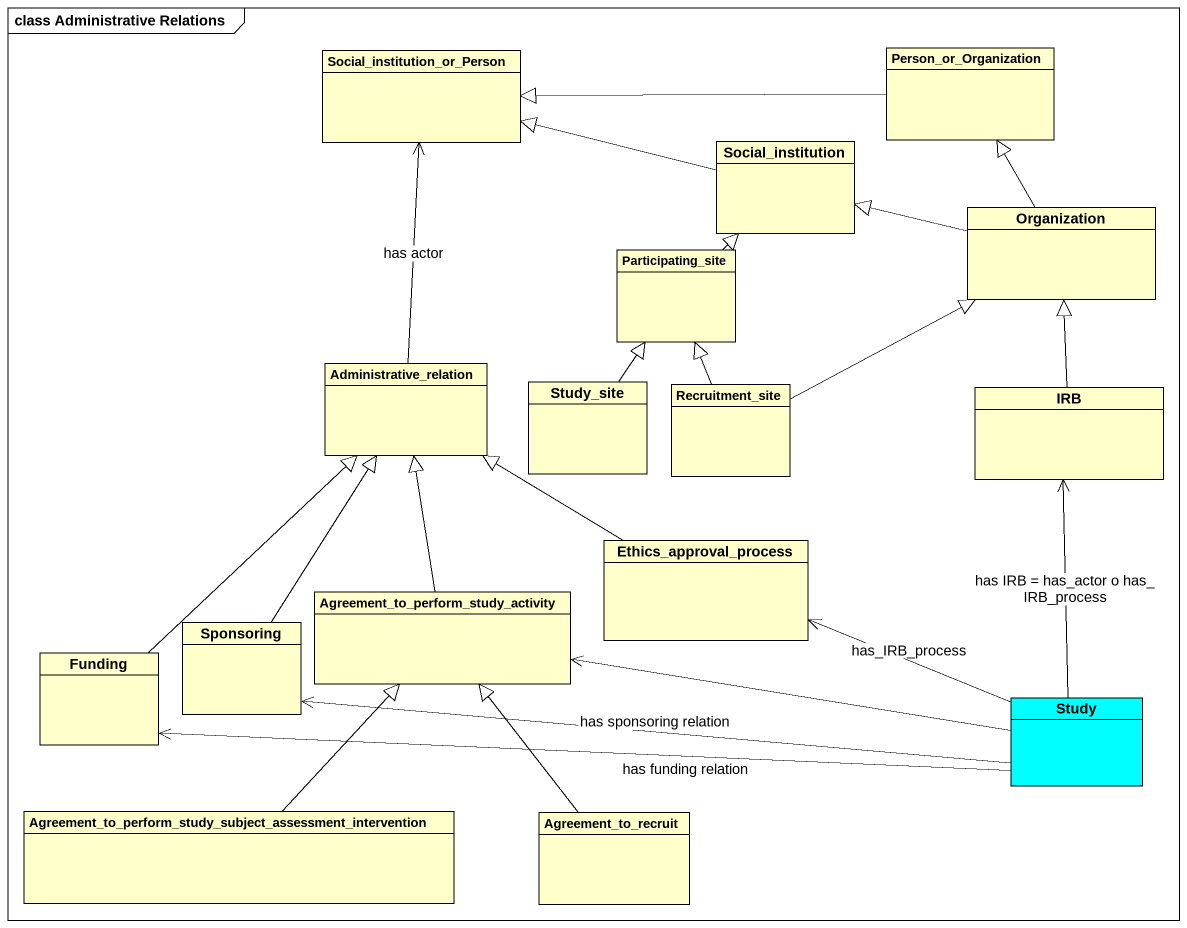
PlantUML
@startuml
mainframe class Administrative Relations
hide circle
hide empty members
class Social_institution_or_Person
class Person_or_Organization
class Social_institution
class Organization
class Participating_site
class Administrative_relation
class Study_site
class Recruitment_site
class IRB
class Ethics_approval_process
class Sponsoring
class "Agreement_to_perform_study_activity" as Agreement_to_perform_study
class Funding
class Study #00FFFF
class "Agreement_to_perform_study_subject_assessment_intervention" as Agreement_to_perform_study_2
class Agreement_to_recruit
Person_or_Organization -left-|> Social_institution_or_Person
Social_institution -left-|> Social_institution_or_Person
Organization -up-|> Person_or_Organization
Organization -left-|> Social_institution
Participating_site -up-|> Social_institution
Administrative_relation -up-> Social_institution_or_Person : has actor
Study_site -up-|> Participating_site
Recruitment_site -right-|> Organization
Recruitment_site -up-|> Participating_site
IRB -up-|> Organization
Ethics_approval_process -up-|> Administrative_relation
Sponsoring -up-|> Administrative_relation
Agreement_to_perform_study -up-|> Administrative_relation
Funding -up-|> Administrative_relation
Study -up-> IRB : has IRB = has_actor o has_ IRB_process
Study -left-> Ethics_approval_process : has_IRB_process
Study -left-> Sponsoring : has sponsoring relation
Study -left-> Agreement_to_perform_study
Study -left-> Funding : has funding relation
Agreement_to_perform_study_2 -up-|> Agreement_to_perform_study
Agreement_to_recruit -up-|> Agreement_to_perform_study
@enduml
